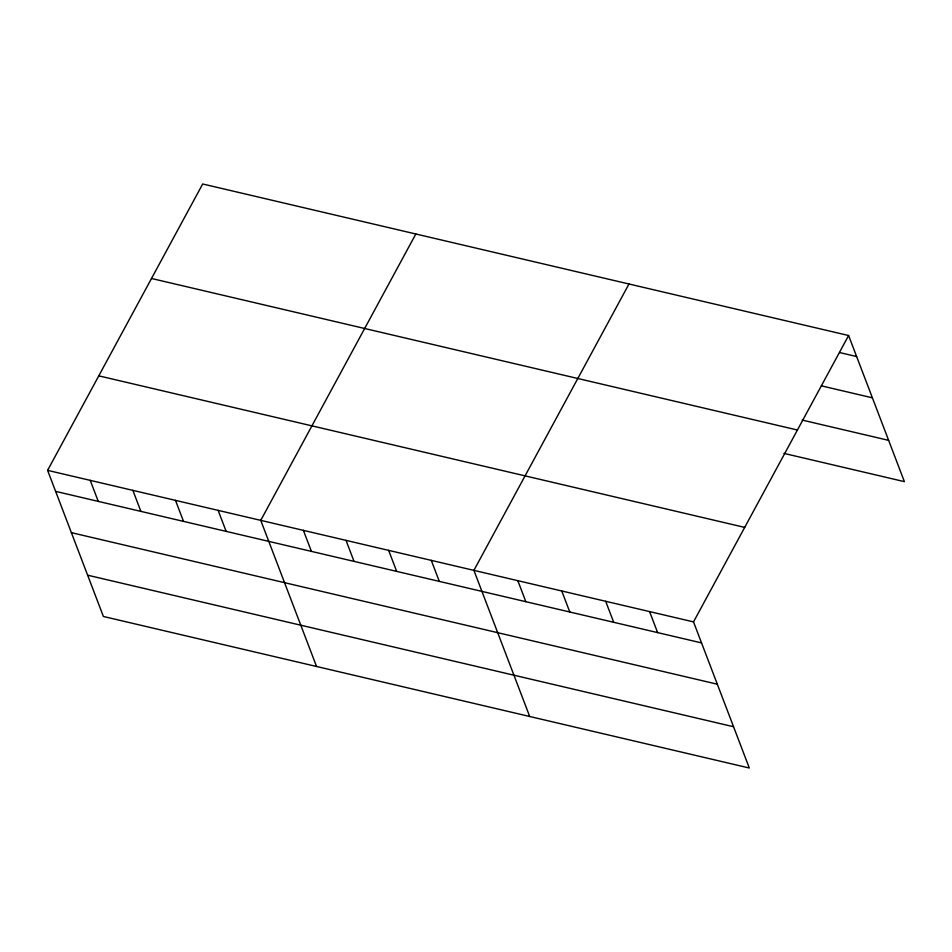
<?xml version="1.0" encoding="UTF-8"?>
<svg xmlns="http://www.w3.org/2000/svg" width="952" height="952" viewBox="0 0 952 952"><rect width="100%" height="100%" fill="white"/><g stroke="black" fill="none" stroke-linecap="round" stroke-linejoin="round"><path stroke-width="1.43" d="M848.601 335.52L693.52 621.894L749.319 768.014L103.399 616.479L47.6 470.359L202.681 183.986L848.601 335.52L904.4 481.641L783.972 453.39M415.834 233.99L260.753 520.363L316.552 666.483M628.986 283.993L473.906 570.367L529.705 716.499M839.628 352.549L856.633 356.536M821.386 385.857L872.389 397.817M802.203 420.082L888.632 440.359M151.499 278.484L797.431 430.018M98.782 375.85L744.702 527.396M47.6 470.359L693.52 621.894M55.621 491.375L701.553 642.909M71.388 532.656L717.308 684.202M87.632 575.198L733.552 726.733M649.597 611.589L657.63 632.604M605.674 601.283L613.707 622.299M561.751 590.978L569.784 612.005M517.828 580.672L525.861 601.7M431.28 560.371L439.3 581.386M388.642 550.375L396.675 571.39M346.016 540.367L354.037 561.382M303.39 530.371L311.411 551.386M218.127 510.367L226.148 531.383M175.489 500.359L183.522 521.387M132.863 490.363L140.884 511.379M90.226 480.355L98.258 501.383"/></g></svg>
